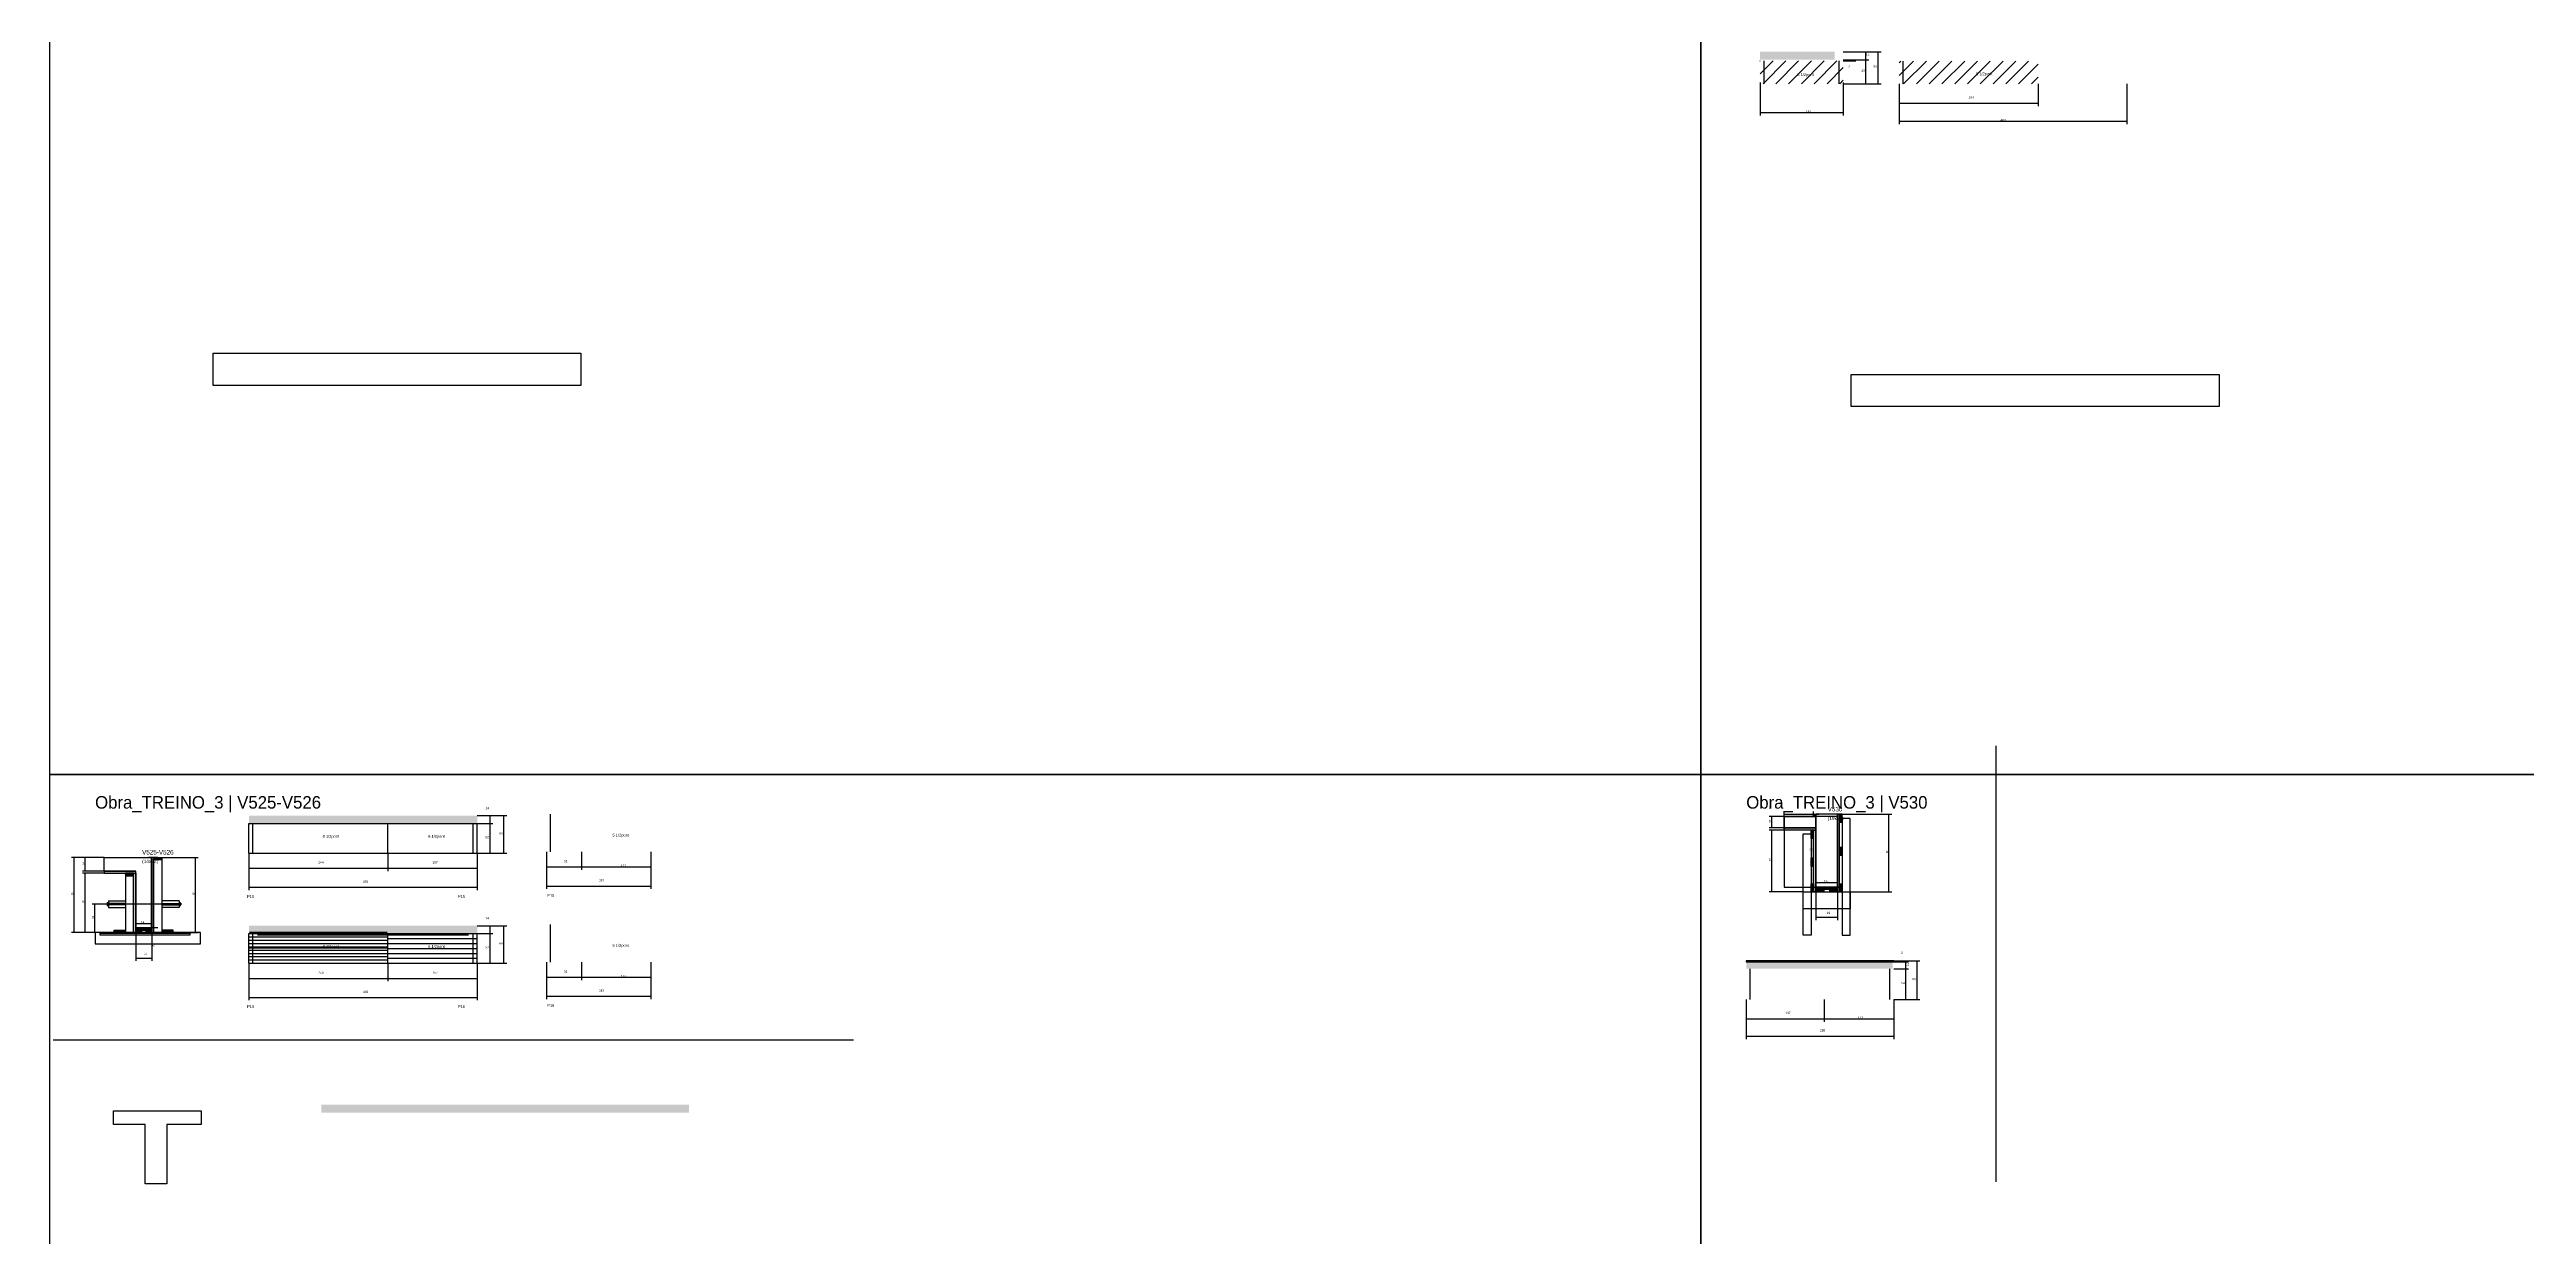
# Model space of a CAD drawing. Header units: metres. Extents: x -41 to 34840, y -36000 to 1848.
# Drawn here: x 0 to 4350, y -31411 to -29327 of the extents above; entities that cross this region are included whole.
import ezdxf

# ---------------------------------------------------------------- set-up
doc = ezdxf.new("R2010")
doc.units = ezdxf.units.M
for name, color, linetype in [('8', 7, 'Continuous'), ('barrote', 126, 'Continuous'), ('CELL_BORDER', 8, 'Continuous'), ('CONCRETO', 251, 'Continuous'), ('COTA', 4, 'Continuous'), ('Cota Seção (2x)', 4, 'Continuous'), ('Hachura', 253, 'Continuous'), ('LABEL_ID', 3, 'Continuous'), ('Madeira', 126, 'Continuous'), ('NOMENCLATURA', 7, 'Continuous'), ('Painéis', 200, 'Continuous'), ('SARR_2.2x7', 40, 'Continuous'), ('SARR_3.5x7', 81, 'Continuous'), ('SARR_EDITAR', 141, 'Continuous'), ('SCO-___-LAJ', 4, 'Continuous'), ('TENSOR', 2, 'Continuous'), ('Texto Seção', 7, 'Continuous')]:
    doc.layers.add(name, color=color, linetype=linetype)

msp = doc.modelspace()

# ---------------------------------------------------------------- hatches: boundary and pattern name
at = {"layer": 'COTA'}
h = msp.add_hatch(dxfattribs=at)
h.set_pattern_fill('AR-CONC', scale=0.03)
h.paths.add_polyline_path([(3004.2, -29330.7), (3004.2, -29344.7), (3135.2, -29344.7), (3135.2, -29330.7)])
h = msp.add_hatch(dxfattribs=at)
h.set_pattern_fill('AR-CONC', scale=0.03)
h.paths.add_polyline_path([(350.1, -30672.1), (350.1, -30686.1), (350.1, -30686.1), (751.1, -30686.1), (751.1, -30686.1), (751.1, -30672.1), (751.1, -30672.1), (350.1, -30672.1)])
h = msp.add_hatch(dxfattribs=at)
h.set_pattern_fill('AR-CONC', scale=0.03)
h.paths.add_polyline_path([(350.1, -30865.6), (350.1, -30879.6), (350.1, -30879.6), (751.1, -30879.6), (751.1, -30879.6), (751.1, -30865.6), (751.1, -30865.6), (350.1, -30865.6)])
h = msp.add_hatch(dxfattribs=at)
h.set_pattern_fill('AR-CONC', scale=0.03)
h.paths.add_polyline_path([(2980, -30929.3), (2980, -30941.3), (2980, -30941.3), (3237, -30941.3), (3237, -30941.3), (3237, -30929.3), (3237, -30929.3), (2980, -30929.3)])
h = msp.add_hatch(dxfattribs=at)
h.set_pattern_fill('AR-CONC', scale=0.03)
h.paths.add_polyline_path([(1123.4, -31194.2), (1123.4, -31180.2), (1123.4, -31180.2), (477.4, -31180.2), (477.4, -31180.2), (477.4, -31194.2), (477.4, -31194.2), (1123.4, -31194.2)])
at = {"layer": 'Hachura'}
h = msp.add_hatch(dxfattribs=at)
h.set_pattern_fill('ANSI31', scale=5)
h.paths.add_polyline_path([(3150.2, -29386.7), (3150.2, -29346.7), (3004.2, -29346.7), (3004.2, -29386.7)])
h = msp.add_hatch(dxfattribs=at)
h.set_pattern_fill('ANSI31', scale=5)
h.paths.add_polyline_path([(3492.6, -29346.9), (3248.6, -29346.9), (3248.6, -29386.9), (3492.6, -29386.9)])
h = msp.add_hatch(color=8, dxfattribs=at)
h.dxf.hatch_style = 1
h.paths.add_polyline_path([(3046.4, -30698), (3046.4, -30694), (3046.4, -30694), (3102, -30694), (3102, -30694), (3102, -30698), (3102, -30698), (3046.4, -30698)])
h = msp.add_hatch(dxfattribs=at)
h.set_pattern_fill('ANSI31', scale=0.5)
h.paths.add_polyline_path([(3098, -30698), (3093.6, -30698), (3093.6, -30698), (3093.6, -30712), (3093.6, -30712), (3098, -30712), (3098, -30712), (3098, -30698)])
h = msp.add_hatch(color=8, dxfattribs=at)
h.dxf.hatch_style = 1
h.paths.add_polyline_path([(3098, -30674), (3102, -30674), (3102, -30674), (3102, -30670), (3102, -30670), (3098, -30670), (3098, -30670), (3098, -30674)])
h = msp.add_hatch(color=8, dxfattribs=at)
h.dxf.hatch_style = 1
h.paths.add_polyline_path([(3098, -30698), (3102, -30698), (3102, -30698), (3102, -30806), (3102, -30806), (3098, -30806), (3098, -30806), (3098, -30698)])
h = msp.add_hatch(color=8, dxfattribs=at)
h.dxf.hatch_style = 1
h.paths.add_polyline_path([(3144, -30670), (3140, -30670), (3140, -30670), (3140, -30806), (3140, -30806), (3144, -30806), (3144, -30806), (3144, -30670)])
h = msp.add_hatch(dxfattribs=at)
h.set_pattern_fill('ANSI31', scale=0.5)
h.paths.add_polyline_path([(3148.4, -30670), (3144, -30670), (3144, -30670), (3144, -30684), (3144, -30684), (3148.4, -30684), (3148.4, -30684), (3148.4, -30670)])
h = msp.add_hatch(color=8, dxfattribs=at)
h.dxf.hatch_style = 1
h.paths.add_polyline_path([(179.4, -30877.6), (183.4, -30877.6), (183.4, -30877.6), (183.4, -30745.6), (183.4, -30745.6), (179.4, -30745.6), (179.4, -30745.6), (179.4, -30877.6)])
h = msp.add_hatch(dxfattribs=at)
h.set_pattern_fill('ANSI31', scale=0.5)
h.paths.add_polyline_path([(183.4, -30750), (183.4, -30745.6), (183.4, -30745.6), (197.4, -30745.6), (197.4, -30745.6), (197.4, -30750), (197.4, -30750), (183.4, -30750)])
h = msp.add_hatch(dxfattribs=at)
h.set_pattern_fill('ANSI31', scale=0.5)
h.paths.add_polyline_path([(3098, -30747), (3093.6, -30747), (3093.6, -30747), (3093.6, -30761), (3093.6, -30761), (3098, -30761), (3098, -30761), (3098, -30747)])
h = msp.add_hatch(dxfattribs=at)
h.set_pattern_fill('ANSI31', scale=0.5)
h.paths.add_polyline_path([(3148.4, -30728), (3144, -30728), (3144, -30728), (3144, -30742), (3144, -30742), (3148.4, -30742), (3148.4, -30742), (3148.4, -30728)])
h = msp.add_hatch(color=8, dxfattribs=at)
h.dxf.hatch_style = 1
h.paths.add_polyline_path([(151.4, -30773.6), (151.4, -30769.6), (151.4, -30769.6), (95.8, -30769.6), (95.8, -30769.6), (95.8, -30773.6), (95.8, -30773.6), (151.4, -30773.6)])
h = msp.add_hatch(dxfattribs=at)
h.set_pattern_fill('ANSI31', scale=0.5)
h.paths.add_polyline_path([(147.4, -30778), (147.4, -30773.6), (147.4, -30773.6), (133.4, -30773.6), (133.4, -30773.6), (133.4, -30778), (133.4, -30778), (147.4, -30778)])
h = msp.add_hatch(color=8, dxfattribs=at)
h.dxf.hatch_style = 1
h.paths.add_polyline_path([(151.4, -30769.6), (147.4, -30769.6), (147.4, -30769.6), (147.4, -30877.6), (147.4, -30877.6), (151.4, -30877.6), (151.4, -30877.6), (151.4, -30769.6)])
h = msp.add_hatch(dxfattribs=at)
h.set_pattern_fill('ANSI31', scale=0.5)
h.paths.add_polyline_path([(3093.9, -30792), (3098.3, -30792), (3098.3, -30792), (3098.3, -30806), (3098.3, -30806), (3093.9, -30806), (3093.9, -30806), (3093.9, -30792)])
h = msp.add_hatch(color=8, dxfattribs=at)
h.dxf.hatch_style = 1
h.paths.add_polyline_path([(3140.3, -30801.6), (3140.3, -30798), (3140.3, -30798), (3102.3, -30798), (3102.3, -30798), (3102.3, -30801.6), (3102.3, -30801.6), (3140.3, -30801.6)])
h = msp.add_hatch(dxfattribs=at)
h.set_pattern_fill('ANSI31', scale=0.5)
h.paths.add_polyline_path([(3144.3, -30792), (3148.7, -30792), (3148.7, -30792), (3148.7, -30806), (3148.7, -30806), (3144.3, -30806), (3144.3, -30806), (3144.3, -30792)])
h = msp.add_hatch(dxfattribs=at)
h.set_pattern_fill('ANSI31', scale=0.5)
h.paths.add_polyline_path([(3102.3, -30806), (3102.3, -30801.6), (3102.3, -30801.6), (3116.3, -30801.6), (3116.3, -30801.6), (3116.3, -30806), (3116.3, -30806), (3102.3, -30806)])
h = msp.add_hatch(dxfattribs=at)
h.set_pattern_fill('ANSI31', scale=0.5)
h.paths.add_polyline_path([(3140.3, -30806), (3140.3, -30801.6), (3140.3, -30801.6), (3126.3, -30801.6), (3126.3, -30801.6), (3126.3, -30806), (3126.3, -30806), (3140.3, -30806)])
h = msp.add_hatch(dxfattribs=at)
h.set_pattern_fill('ANSI31', scale=0.5)
h.paths.add_polyline_path([(113.4, -30877.6), (113.4, -30873.2), (113.4, -30873.2), (133.4, -30873.2), (133.4, -30873.2), (133.4, -30877.6), (133.4, -30877.6), (113.4, -30877.6)])
h = msp.add_hatch(color=8, dxfattribs=at)
h.dxf.hatch_style = 1
h.paths.add_polyline_path([(179.4, -30873.2), (179.4, -30869.6), (179.4, -30869.6), (151.4, -30869.6), (151.4, -30869.6), (151.4, -30873.2), (151.4, -30873.2), (179.4, -30873.2)])
h = msp.add_hatch(dxfattribs=at)
h.set_pattern_fill('ANSI31', scale=0.5)
h.paths.add_polyline_path([(151.4, -30877.6), (151.4, -30873.2), (151.4, -30873.2), (161.4, -30873.2), (161.4, -30873.2), (161.4, -30877.6), (161.4, -30877.6), (151.4, -30877.6)])
h = msp.add_hatch(dxfattribs=at)
h.set_pattern_fill('ANSI31', scale=0.5)
h.paths.add_polyline_path([(179.4, -30877.6), (179.4, -30873.2), (179.4, -30873.2), (169.4, -30873.2), (169.4, -30873.2), (169.4, -30877.6), (169.4, -30877.6), (179.4, -30877.6)])
h = msp.add_hatch(dxfattribs=at)
h.set_pattern_fill('ANSI31', scale=0.5)
h.paths.add_polyline_path([(217.4, -30877.6), (217.4, -30873.2), (217.4, -30873.2), (197.4, -30873.2), (197.4, -30873.2), (197.4, -30877.6), (197.4, -30877.6), (217.4, -30877.6)])

# ---------------------------------------------------------------- linework, layer by layer
for p, q in [((101.4, -30824.7), (101.4, -30830.7)), ((101.4, -30824.7), (103.4, -30824.7)), ((103.4, -30830.7), (101.4, -30830.7)), ((103.4, -30821.7), (103.4, -30833.7)), ((103.4, -30821.7), (133.4, -30821.7)), ((133.4, -30826.7), (103.4, -30826.7)), ((133.4, -30828.7), (103.4, -30828.7)), ((103.4, -30833.7), (133.4, -30833.7)), ((227.4, -30821.7), (197.4, -30821.7)), ((197.4, -30826.7), (227.4, -30826.7)), ((197.4, -30828.7), (227.4, -30828.7)), ((227.4, -30833.7), (197.4, -30833.7)), ((227.4, -30821.7), (227.4, -30833.7)), ((227.4, -30824.7), (229.4, -30824.7)), ((227.4, -30830.7), (229.4, -30830.7)), ((229.4, -30824.7), (229.4, -30830.7))]:
    msp.add_line(p, q)
at = {"layer": '8'}
for p, q in [((3418.2, -30550), (3418.2, -31315.8)), ((6.6, -31066.1), (1412, -31066.1))]:
    msp.add_line(p, q, dxfattribs=at)
at = {"layer": 'barrote'}
msp.add_lwpolyline([(80, -30897.6), (265.2, -30897.6), (265.2, -30877.6), (80, -30877.6)], close=True, dxfattribs=at)
at = {"layer": 'CELL_BORDER'}
for points in [[(0, -30600), (2900, -30600), (2900, -28800), (0, -28800)], [(2900, -30600), (5800, -30600), (5800, -28800), (2900, -28800)], [(0, -32400), (2900, -32400), (2900, -30600), (0, -30600)], [(2900, -32400), (5800, -32400), (5800, -30600), (2900, -30600)]]:
    msp.add_lwpolyline(points, close=True, dxfattribs=at)
at = {"layer": 'CONCRETO'}
for points in [[(3140, -30694), (3140, -30694), (3140, -30726), (3140, -30726), (3140, -30798), (3102, -30798), (3102, -30694), (3046.4, -30694), (3046.4, -30674), (3102, -30674)], [(3102, -30694), (3102, -30696), (3102, -30696), (3102, -30798), (3140, -30798), (3140, -30670), (3144, -30670), (3144, -30670), (3102, -30670), (3102, -30674)]]:
    msp.add_lwpolyline(points, dxfattribs=at)
for points in [[(3046.4, -30798), (3140, -30798), (3140, -30674), (3046.4, -30674)], [(3102, -30798), (3144, -30798), (3144, -30670), (3102, -30670)], [(95.8, -30769.6), (95.8, -30745.6), (179.4, -30745.6), (179.4, -30773.6), (179.4, -30773.6), (179.4, -30869.6), (151.4, -30869.6), (151.4, -30769.6)], [(112.6, -31215.1), (112.6, -31191.1), (266.2, -31191.1), (266.2, -31215.1), (206.2, -31215.1), (206.2, -31319.1), (168.2, -31319.1), (168.2, -31215.1)]]:
    msp.add_lwpolyline(points, close=True, dxfattribs=at)
at = {"layer": 'COTA'}
for p, q in [((3150.2, -29330.7), (3195.3, -29330.7)), ((3150.2, -29330.7), (3216.7, -29330.7)), ((3150.2, -29344.7), (3195.3, -29344.7)), ((3150.2, -29344.7), (3195.3, -29344.7)), ((3150.2, -29344.7), (3172.2, -29344.7)), ((3150.2, -29346.7), (3172.2, -29346.7)), ((3167.2, -29346.7), (3167.2, -29344.7)), ((3190.3, -29344.7), (3190.3, -29330.7)), ((3190.3, -29386.7), (3190.3, -29344.7)), ((3211.7, -29386.7), (3211.7, -29330.7)), ((3004.2, -29384.7), (3004.2, -29442.5)), ((3150.2, -29384.7), (3150.2, -29442.5)), ((3150.2, -29386.7), (3195.3, -29386.7)), ((3150.2, -29386.7), (3216.7, -29386.7)), ((3248.6, -29386.9), (3248.6, -29426)), ((3248.6, -29386.9), (3248.6, -29457.6)), ((3492.6, -29386.9), (3492.6, -29426)), ((3648.6, -29386.9), (3648.6, -29457.6)), ((3004.2, -29437.5), (3150.2, -29437.5)), ((3248.6, -29421), (3492.6, -29421)), ((3248.6, -29452.6), (3648.6, -29452.6)), ((3046.4, -30674), (3046.4, -30665)), ((3098, -30670), (3098, -30665)), ((751.1, -30672.1), (778.7, -30672.1)), ((751.1, -30672.1), (803, -30672.1)), ((751.1, -30686.1), (778.7, -30686.1)), ((751.1, -30686.1), (778.7, -30686.1)), ((773.7, -30686.1), (773.7, -30672.1)), ((773.7, -30738.1), (773.7, -30686.1)), ((798, -30738.1), (798, -30672.1)), ((3046.4, -30674), (3020.2, -30674)), ((3046.4, -30694), (3020.2, -30694)), ((3046.4, -30698), (3020.2, -30698)), ((3025.2, -30694), (3025.2, -30674)), ((3025.2, -30806), (3025.2, -30698)), ((3046.4, -30670), (3098, -30670)), ((3148.4, -30670), (3235.6, -30670)), ((3230.6, -30806), (3230.6, -30670)), ((95.8, -30745.6), (38.5, -30745.6)), ((43.5, -30877.6), (43.5, -30745.6)), ((95.8, -30745.6), (57.8, -30745.6)), ((62.8, -30769.6), (62.8, -30745.6)), ((197.4, -30745.6), (261.3, -30745.6)), ((256.3, -30877.6), (256.3, -30745.6)), ((350.1, -30738.1), (350.1, -30769.6)), ((350.1, -30738.1), (350.1, -30803.2)), ((594.1, -30738.1), (594.1, -30769.6)), ((594.1, -30738.1), (594.1, -30769.6)), ((751.1, -30738.1), (751.1, -30803.2)), ((751.1, -30738.1), (803, -30738.1)), ((751.1, -30738.1), (751.1, -30769.6)), ((751.1, -30738.1), (778.7, -30738.1)), ((873.1, -30736), (873.1, -30767.5)), ((873.1, -30736), (873.1, -30801.1)), ((934.1, -30736), (934.1, -30767.5)), ((934.1, -30736), (934.1, -30767.5)), ((1056.1, -30736), (1056.1, -30767.5)), ((1056.1, -30736), (1056.1, -30801.1)), ((95.8, -30769.6), (57.8, -30769.6)), ((95.8, -30773.6), (57.8, -30773.6)), ((62.8, -30877.6), (62.8, -30773.6)), ((350.1, -30764.6), (594.1, -30764.6)), ((350.1, -30798.2), (751.1, -30798.2)), ((594.1, -30764.6), (751.1, -30764.6)), ((873.1, -30762.5), (934.1, -30762.5)), ((873.1, -30796.1), (1056.1, -30796.1)), ((934.1, -30762.5), (1056.1, -30762.5)), ((98.1, -30827.7), (74.6, -30827.7)), ((79.6, -30877.6), (79.6, -30827.7)), ((3079.9, -30806), (3020.2, -30806)), ((3102.3, -30806), (3102.3, -30855.7)), ((3140.3, -30806), (3140.3, -30855.7)), ((3162.7, -30806), (3235.6, -30806)), ((117.8, -30877.6), (38.5, -30877.6)), ((117.8, -30877.6), (57.8, -30877.6)), ((98.1, -30877.6), (74.6, -30877.6)), ((151.4, -30877.6), (151.4, -30927.4)), ((179.4, -30877.6), (179.4, -30927.4)), ((213, -30877.6), (261.3, -30877.6)), ((751.1, -30865.6), (778.7, -30865.6)), ((751.1, -30865.6), (803, -30865.6)), ((751.1, -30879.6), (778.7, -30879.6)), ((751.1, -30879.6), (778.7, -30879.6)), ((773.7, -30879.6), (773.7, -30865.6)), ((773.7, -30931.6), (773.7, -30879.6)), ((798, -30931.6), (798, -30865.6)), ((3102.3, -30850.7), (3140.3, -30850.7)), ((151.4, -30922.4), (179.4, -30922.4)), ((873.1, -30929.5), (873.1, -30961.1)), ((873.1, -30929.5), (873.1, -30994.6)), ((934.1, -30929.5), (934.1, -30961.1)), ((934.1, -30929.5), (934.1, -30961.1)), ((1056.1, -30929.5), (1056.1, -30961.1)), ((1056.1, -30929.5), (1056.1, -30994.6)), ((3239, -30927.3), (3285, -30927.3)), ((3239, -30927.3), (3265.1, -30927.3)), ((3239, -30929.3), (3265.1, -30929.3)), ((3239, -30929.3), (3265.1, -30929.3)), ((3260.1, -30929.3), (3260.1, -30927.3)), ((3260.1, -30941.3), (3260.1, -30929.3)), ((3280, -30995.3), (3280, -30927.3)), ((350.1, -30931.6), (350.1, -30963.2)), ((350.1, -30931.6), (350.1, -30996.7)), ((350.1, -30958.2), (594.1, -30958.2)), ((594.1, -30931.6), (594.1, -30963.2)), ((594.1, -30931.6), (594.1, -30963.2)), ((594.1, -30958.2), (751.1, -30958.2)), ((751.1, -30931.6), (751.1, -30996.7)), ((751.1, -30931.6), (803, -30931.6)), ((751.1, -30931.6), (751.1, -30963.2)), ((751.1, -30931.6), (778.7, -30931.6)), ((873.1, -30956.1), (934.1, -30956.1)), ((934.1, -30956.1), (1056.1, -30956.1)), ((3239, -30941.3), (3265.1, -30941.3)), ((3239, -30941.3), (3265.1, -30941.3)), ((3260.1, -30995.3), (3260.1, -30941.3)), ((350.1, -30991.7), (751.1, -30991.7)), ((873.1, -30989.6), (1056.1, -30989.6)), ((2980, -30995.3), (2980, -31034.2)), ((2980, -30995.3), (2980, -31064.7)), ((3117, -30995.3), (3117, -31034.2)), ((3117, -30995.3), (3117, -31034.2)), ((3239, -30995.3), (3239, -31034.2)), ((3239, -30995.3), (3239, -31064.7)), ((3239, -30995.3), (3265.1, -30995.3)), ((3239, -30995.3), (3285, -30995.3)), ((2980, -31029.2), (3117, -31029.2)), ((2980, -31059.7), (3239, -31059.7)), ((3117, -31029.2), (3239, -31029.2))]:
    msp.add_line(p, q, dxfattribs=at)
at = {"layer": 'Cota Seção (2x)'}
for p, q in [((3102.3, -30798), (3102.3, -30670)), ((3102.3, -30670), (3107.3, -30670)), ((190.4, -30745.6), (173.9, -30745.6)), ((178.9, -30869.6), (178.9, -30745.6)), ((3102.3, -30806), (3102.3, -30785)), ((3102.3, -30790), (3140.3, -30790)), ((3102.3, -30798), (3107.3, -30798)), ((3140.3, -30806), (3140.3, -30785)), ((151.4, -30877.6), (151.4, -30856.6)), ((151.4, -30861.6), (179.4, -30861.6)), ((190.4, -30869.6), (173.9, -30869.6)), ((179.4, -30877.6), (179.4, -30856.6))]:
    msp.add_line(p, q, dxfattribs=at)
at = {"layer": 'Madeira'}
for points in [[(3098, -30698), (3093.6, -30698), (3093.6, -30712), (3098, -30712)], [(3148.4, -30670), (3144, -30670), (3144, -30684), (3148.4, -30684)], [(183.4, -30750), (183.4, -30745.6), (197.4, -30745.6), (197.4, -30750)], [(183.4, -30745.6), (197.4, -30745.6), (197.4, -30877.6), (183.4, -30877.6)], [(3098, -30747), (3093.6, -30747), (3093.6, -30761), (3098, -30761)], [(3148.4, -30728), (3144, -30728), (3144, -30742), (3148.4, -30742)], [(147.4, -30778), (147.4, -30773.6), (133.4, -30773.6), (133.4, -30778)], [(147.4, -30773.6), (133.4, -30773.6), (133.4, -30877.6), (147.4, -30877.6)], [(3093.9, -30792), (3098.3, -30792), (3098.3, -30806), (3093.9, -30806)], [(3144.3, -30792), (3148.7, -30792), (3148.7, -30806), (3144.3, -30806)], [(3102.3, -30806), (3102.3, -30801.6), (3116.3, -30801.6), (3116.3, -30806)], [(3140.3, -30806), (3140.3, -30801.6), (3126.3, -30801.6), (3126.3, -30806)], [(80, -30897.6), (265.2, -30897.6), (265.2, -30877.6), (80, -30877.6)], [(113.4, -30877.6), (113.4, -30873.2), (133.4, -30873.2), (133.4, -30877.6)], [(151.4, -30877.6), (151.4, -30873.2), (161.4, -30873.2), (161.4, -30877.6)], [(179.4, -30877.6), (179.4, -30873.2), (169.4, -30873.2), (169.4, -30877.6)], [(217.4, -30877.6), (217.4, -30873.2), (197.4, -30873.2), (197.4, -30877.6)]]:
    msp.add_lwpolyline(points, close=True, dxfattribs=at)
at = {"layer": 'Painéis'}
for p, q in [((350.1, -30686.1), (594.1, -30686.1)), ((350.1, -30738.1), (350.1, -30686.1)), ((594.1, -30686.1), (751.1, -30686.1)), ((594.1, -30738.1), (594.1, -30686.1)), ((751.1, -30738.1), (751.1, -30686.1)), ((3046.4, -30694), (3102, -30694)), ((3046.4, -30698), (3046.4, -30694)), ((3102, -30698), (3102, -30694)), ((3102, -30806), (3102, -30698)), ((3140, -30806), (3140, -30670)), ((350.1, -30738.1), (751.1, -30738.1)), ((95.8, -30769.6), (151.4, -30769.6)), ((3102.3, -30798), (3140.3, -30798)), ((3102.3, -30801.6), (3102.3, -30798)), ((3140.3, -30801.6), (3140.3, -30798)), ((151.4, -30869.6), (179.4, -30869.6)), ((350.1, -30879.6), (594.1, -30879.6)), ((350.1, -30931.6), (350.1, -30879.6)), ((594.1, -30879.6), (751.1, -30879.6)), ((594.1, -30931.6), (594.1, -30879.6)), ((751.1, -30931.6), (751.1, -30879.6)), ((2980, -30927.3), (3239, -30927.3)), ((2980, -30929.3), (3239, -30929.3)), ((350.1, -30931.6), (751.1, -30931.6))]:
    msp.add_line(p, q, dxfattribs=at)
for points in [[(3046.4, -30698), (3046.4, -30694), (3102, -30694), (3102, -30698)], [(3098, -30670), (3102, -30670), (3102, -30674), (3098, -30674)], [(3098, -30698), (3102, -30698), (3102, -30806), (3098, -30806)], [(3144, -30670), (3140, -30670), (3140, -30806), (3144, -30806)], [(183.4, -30745.6), (179.4, -30745.6), (179.4, -30877.6), (183.4, -30877.6)], [(151.4, -30773.6), (151.4, -30769.6), (95.8, -30769.6), (95.8, -30773.6)], [(147.4, -30773.6), (151.4, -30773.6), (151.4, -30877.6), (147.4, -30877.6)], [(3140.3, -30801.6), (3140.3, -30798), (3102.3, -30798), (3102.3, -30801.6)], [(179.4, -30873.2), (179.4, -30869.6), (151.4, -30869.6), (151.4, -30873.2)], [(3239, -30927.3), (2980, -30927.3), (2980, -30929.3), (3239, -30929.3)]]:
    msp.add_lwpolyline(points, close=True, dxfattribs=at)
at = {"layer": 'SARR_2.2x7'}
for p, q in [((3011.2, -29386.7), (3011.2, -29346.7)), ((3143.2, -29386.7), (3143.2, -29346.7)), ((3255.6, -29386.9), (3255.6, -29346.9)), ((357.1, -30738.1), (357.1, -30686.1)), ((744.1, -30738.1), (744.1, -30686.1)), ((880.1, -30736), (880.1, -30670)), ((351.1, -30877), (593.1, -30877)), ((351.1, -30885.4), (593.1, -30885.4)), ((357.1, -30931.6), (357.1, -30879.6)), ((365.1, -30881.8), (594.1, -30881.8)), ((594.1, -30881.8), (736.1, -30881.8)), ((744.1, -30931.6), (744.1, -30879.6)), ((880.1, -30929.5), (880.1, -30863.5)), ((351.1, -30891.2), (593.1, -30891.2)), ((351.1, -30896.9), (593.1, -30896.9)), ((351.1, -30902.7), (593.1, -30902.7)), ((351.1, -30904.3), (593.1, -30904.3)), ((351.1, -30908.5), (593.1, -30908.5)), ((351.1, -30914.3), (593.1, -30914.3)), ((351.1, -30920), (593.1, -30920)), ((351.1, -30925.8), (593.1, -30925.8)), ((595.1, -30888.3), (750.1, -30888.3)), ((595.1, -30896.9), (750.1, -30896.9)), ((595.1, -30905.6), (750.1, -30905.6)), ((595.1, -30914.3), (750.1, -30914.3)), ((595.1, -30922.9), (750.1, -30922.9)), ((2987, -30995.3), (2987, -30941.3)), ((3232, -30995.3), (3232, -30941.3))]:
    msp.add_line(p, q, dxfattribs=at)
at = {"layer": 'SARR_3.5x7'}
for points in [[(3079.9, -30704.2), (3093.9, -30704.2), (3093.9, -30882.5), (3079.9, -30882.5)], [(3162.7, -30677.6), (3148.7, -30677.6), (3148.7, -30882.5), (3162.7, -30882.5)], [(3079.9, -30806), (3162.7, -30806), (3162.7, -30836.1), (3079.9, -30836.1)]]:
    msp.add_lwpolyline(points, close=True, dxfattribs=at)
at = {"layer": 'SARR_EDITAR'}
for p, q in [((2980, -30928.3), (3117, -30928.3)), ((3117, -30928.3), (3239, -30928.3))]:
    msp.add_line(p, q, dxfattribs=at)
at = {"layer": 'SCO-___-LAJ'}
msp.add_lwpolyline([(89, -30879), (246.3, -30879), (246.3, -30882.2), (89, -30882.2)], close=True, dxfattribs=at)
at = {"layer": 'TENSOR'}
msp.add_line((232.4, -30827.7), (98.1, -30827.7), dxfattribs=at)
at = {"layer": 'Texto Seção'}
for points in [[(287.4, -29860.1), (933.4, -29860.1), (933.4, -29916.8), (287.4, -29916.8)], [(3164.4, -29897.3), (3810.4, -29897.3), (3810.4, -29953.9), (3164.4, -29953.9)]]:
    msp.add_lwpolyline(points, close=True, dxfattribs=at)

# ---------------------------------------------------------------- texts
at = {"layer": 'COTA'}
for s, p in [('2', (3159.2, -29358.8)), ('42', (3182.2, -29365.7)), ('14', (3190.3, -29337.7)), ('56', (3203.6, -29358.7)), ('146', (3084.7, -29437.5)), ('244', (3370.6, -29412.9)), ('400', (3426.6, -29452.6)), ('14', (765.6, -30661)), ('2', (3019.7, -30659.9)), ('52', (765.6, -30712.1)), ('66', (789.9, -30705.1)), ('10', (3019.7, -30684)), ('12', (57.3, -30757.6)), ('244', (472.1, -30756.5)), ('157', (672.6, -30756.5)), ('61', (903.6, -30754.4)), ('54', (3019.7, -30752)), ('68', (3225.1, -30738)), ('401', (550.6, -30790.1)), ('183', (964.6, -30787.8)), ('122', (1003.4, -30762.5)), ('66', (38, -30811.6)), ('52', (57.3, -30825.6)), ('66', (250.8, -30811.6)), ('19', (3121.3, -30845.2)), ('25', (74.1, -30852.7)), ('14', (765.6, -30854.6)), ('14', (165.4, -30916.9)), ('52', (765.6, -30905.6)), ('66', (789.9, -30898.6)), ('2', (3252.1, -30915.2)), ('244', (472.1, -30950.1)), ('157', (672.6, -30950.1)), ('61', (903.6, -30948)), ('122', (1003.4, -30956.1)), ('54', (3252, -30968.3)), ('12', (3260.1, -30935.3)), ('68', (3271.9, -30961.3)), ('401', (550.6, -30983.6)), ('183', (964.6, -30981.4)), ('137', (3048.5, -31020.9)), ('259', (3109.5, -31051.6)), ('122', (3176, -31029.2))]:
    msp.add_text(s, height=4, dxfattribs=at).set_placement(p)
at = {"layer": 'Cota Seção (2x)'}
for s, p in [('64', (3090.8, -30734)), ('19', (3116.3, -30790)), ('14', (160.4, -30861.6)), ('62', (178.9, -30901.6))]:
    msp.add_text(s, height=4, dxfattribs=at).set_placement(p)
at = {"layer": 'LABEL_ID'}
for s, p in [('Obra_TREINO_3 | V525-V526', (80, -30660)), ('Obra_TREINO_3 | V530', (2980, -30660))]:
    msp.add_text(s, height=22, dxfattribs=at).set_placement(p)
at = {"layer": 'NOMENCLATURA'}
for s, p in [('5 1/2pont', (3069.6, -29373.3)), ('8 1/2pont', (3383.5, -29371.8)), ('8 1/2pont', (479.6, -30711.2)), ('6 1/2pont', (665.1, -30711.2)), ('5 1/2pont', (988.8, -30709.1)), ('P15', (347.1, -30817)), ('P15', (717.4, -30817)), ('P15', (874.2, -30814.9)), ('8 1/2pont', (479.6, -30904.7)), ('6 1/2pont', (665.1, -30904.7)), ('5 1/2pont', (988.8, -30902.6)), ('P16', (347.1, -31010.1)), ('P16', (717.4, -31010.1)), ('P16', (874.2, -31008))]:
    msp.add_text(s, height=5, dxfattribs=at).set_placement(p)
at = {"layer": 'Texto Seção'}
for s, height, p in [('V530', 8, (3123, -30665)), ('(19x64)', 6, (3123, -30680)), ('V525-V526', 8, (162.6, -30740.6)), ('(14x62)', 6, (162.6, -30755.6))]:
    msp.add_text(s, height=height, dxfattribs=at).set_placement(p)

doc.saveas('drawing.dxf')
